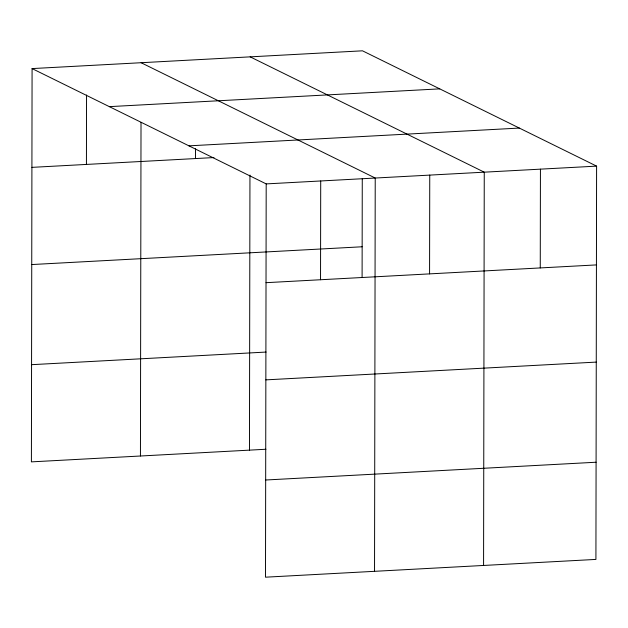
<?xml version="1.0" encoding="UTF-8"?>
<svg xmlns="http://www.w3.org/2000/svg" width="628" height="628" viewBox="0 0 628 628"><rect width="100%" height="100%" fill="white"/><g stroke="black" fill="none" stroke-linecap="round" stroke-linejoin="round"><path stroke-width="0.94" d="M32.083 68.585L266.194 183.902L265.503 577.187L595.917 559.415L596.6 166.13L362.497 50.813L32.083 68.585L31.4 461.87L265.934 449.255M86.428 164.426L86.554 94.993M140.437 456.007L141.017 122.374M195.465 158.562L195.481 148.781M249.465 450.143L249.952 175.071M320.539 279.75L320.712 180.974M362.097 277.584L362.27 178.744M374.539 571.323L375.23 178.038L141.119 62.722M429.576 273.887L429.748 175.102M483.576 565.459L484.259 172.174L250.156 56.85M540.261 267.928L540.433 169.152M109.343 106.642L439.749 88.862M188.934 145.845L519.348 128.073M31.91 167.362L213.96 157.565M266.194 183.902L596.6 166.13M31.745 264.553L362.152 246.773M266.021 282.679L596.427 264.906M31.573 364.68L266.099 352.065M265.848 379.869L596.255 362.097M265.675 480.004L596.082 462.232"/></g></svg>
